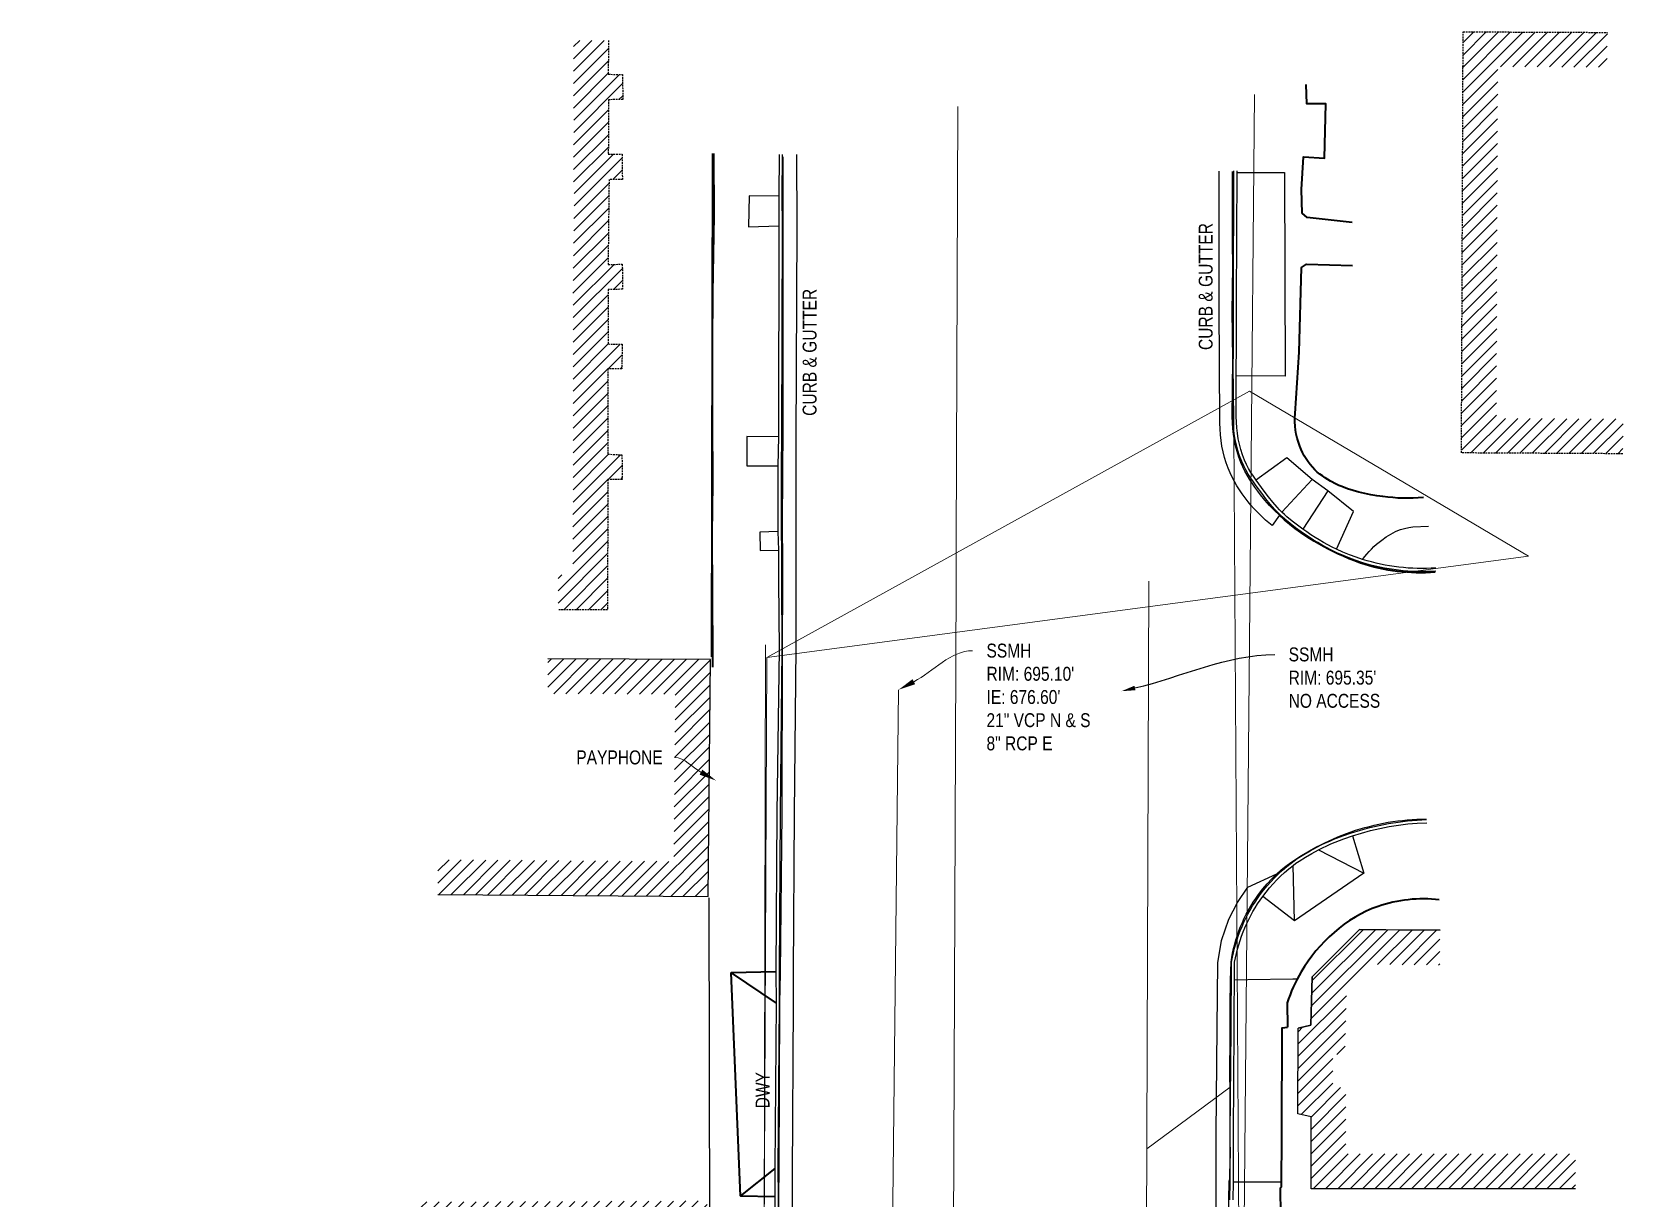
# Model space of a CAD drawing. Header units: feet. Extents: x 6428194 to 6428937, y 1888131 to 1888721.
# Drawn here: x 6428456 to 6428684.7, y 1888553.7 to 1888721.3 of the extents above; entities that cross this region are included whole.
import ezdxf
from ezdxf import colors
from ezdxf.entities.mleader import LeaderData, LeaderLine
from ezdxf.lldxf.tags import DXFTag
from ezdxf.math import Vec2, Vec3

# ---------------------------------------------------------------- set-up
doc = ezdxf.new("R2010")
doc.units = ezdxf.units.FT
doc.header["$MEASUREMENT"] = 0
doc.linetypes.add('DASHED2', pattern=[0.375, 0.25, -0.125])
for name, color, linetype, lineweight in [('V-DETL-PATT-BLDG-', 253, 'Continuous', 13), ('V-DETL-PATT-CONC-', 253, 'Continuous', 13), ('VF-BLDG-LINE-', 253, 'Continuous', 25), ('VF-BLDG-OVHD-LINE-', 253, 'DASHED2', 25), ('VF-ELEC-OVHD-LINE-', 253, 'OVERHEADELECTRIC', 15), ('VF-FENC-LINE-', 253, 'FENCE', 25), ('VF-PVMT-EDGE-LINE-', 253, 'EDGEOFPAVEMENT', 35), ('VF-ROAD-DRIV-LINE-', 253, 'Continuous', 35), ('VF-SSWR-GEOP-LINE-QLB-', 253, 'SEWER', 15), ('VF-STRM-GEOP-LINE-QLB-', 253, 'STORMDRAIN', 15), ('VF-TOPO-CONC-EDGE-LINE-', 253, 'Continuous', 25), ('VF-TOPO-CONC-GTFL-LINE-', 253, 'Continuous', 25), ('VF-TOPO-CONC-LIPG-LINE-', 253, 'Continuous', 25), ('VF-TOPO-CONC-SWLK-LINE-', 253, 'Continuous', 25), ('VF-TOPO-CONC-TBCB-LINE-', 253, 'Continuous', 25), ('VF-TOPO-CONC-TBWK-LINE-', 253, 'Continuous', 35), ('VF-TOPO-CONC-TFCB-LINE-', 253, 'Continuous', 25), ('VF-TOPO-TEXT-', 253, 'Continuous', 25), ('VN-ELEC-OVHD-', 253, 'Continuous', 13)]:
    doc.layers.add(name, color=color, linetype=linetype, lineweight=lineweight)
doc.layers.get('V-DETL-PATT-CONC-').off()
doc.styles.add('NCS1', font='arial.ttf', dxfattribs={"width": 0.8, "height": 0.09375})
doc.styles.add('NCS1-Anno', font='arial.ttf', dxfattribs={"width": 0.8, "height": 0.1})
doc.styles.get("Standard").update_dxf_attribs({"font": 'arial.ttf'})
tags = doc.linetypes.add('EDGEOFPAVEMENT', pattern='A,1,-0.03,["EP",Standard,S=0.08,R=0,X=0,Y=-0.04],-0.16,1', length=2.19).pattern_tags.tags
tags[6] = DXFTag(74, 10)
tags = doc.linetypes.add('FENCE', pattern='A,0.5,-0.03,["X",Standard,S=0.08,R=0,X=0,Y=-0.04],-0.08,0.5', length=1.11).pattern_tags.tags
tags[6] = DXFTag(74, 10)
tags = doc.linetypes.add('OVERHEADELECTRIC', pattern='A,1,-0.03,["OE",Standard,S=0.08,R=0,X=0,Y=-0.04],-0.16,1', length=2.19).pattern_tags.tags
tags[6] = DXFTag(74, 10)
tags = doc.linetypes.add('SEWER', pattern='A,1,-0.03,["SS",Standard,S=0.08,R=0,X=0,Y=-0.04],-0.16,1', length=2.19).pattern_tags.tags
tags[6] = DXFTag(74, 10)
tags = doc.linetypes.add('STORMDRAIN', pattern='A,1,-0.03,["SD",Standard,S=0.08,R=0,X=0,Y=-0.04],-0.16,1', length=2.19).pattern_tags.tags
tags[6] = DXFTag(74, 10)
pattern_1 = [(45, (0, 0), (-0.88388347648, 0.88388347648), [])]

# ---------------------------------------------------------------- blocks, each defined once
blk = doc.blocks.new('114-Hazeltine-CE')
at = {"layer": 'VF-TOPO-CONC-EDGE-LINE-'}
for points in [[(6428628.88, 1888585.08), (6428630.79, 1888585.1), (6428637.25, 1888585.19), (6428637.89, 1888585.19)], [(6428628.71, 1888556.03), (6428635.15, 1888556.02), (6428635.64, 1888556.02)]]:
    blk.add_lwpolyline(points, dxfattribs=at)

msp = doc.modelspace()

# ---------------------------------------------------------------- hatches: boundary and pattern name
at = {"layer": 'V-DETL-PATT-BLDG-'}
h = msp.add_hatch(dxfattribs=at)
h.set_pattern_fill('ANSI31', color=256, scale=10)
h.set_pattern_definition(pattern_1)
h.paths.add_polyline_path([(6428531.65, 1888643.25), (6428531.66, 1888638.25), (6428538.75, 1888638.25), (6428538.83, 1888656.98), (6428540.88, 1888656.99), (6428540.84, 1888660.51), (6428538.82, 1888660.61), (6428538.83, 1888672.89), (6428540.82, 1888672.9), (6428540.89, 1888676.4), (6428538.85, 1888676.45), (6428538.85, 1888684.28), (6428540.93, 1888684.31), (6428540.89, 1888687.91), (6428538.85, 1888687.88), (6428538.99, 1888700.08), (6428540.9, 1888700.11), (6428540.86, 1888703.72), (6428538.88, 1888703.75), (6428538.92, 1888711.56), (6428540.96, 1888711.59), (6428540.92, 1888715.19), (6428538.88, 1888715.21), (6428538.89, 1888720.07), (6428533.89, 1888720.08), (6428533.87, 1888710.26), (6428533.92, 1888710.26), (6428533.86, 1888698.84), (6428533.98, 1888698.84), (6428533.87, 1888689.2), (6428533.86, 1888689.2), (6428533.86, 1888688.39), (6428533.79, 1888682.79), (6428533.85, 1888682.79), (6428533.85, 1888677.87), (6428533.83, 1888677.87), (6428533.82, 1888656.05), (6428533.77, 1888643.25)])
h.paths.add_polyline_path([(6428682.46, 1888721.23), (6428682.44, 1888716.23), (6428666.71, 1888716.29), (6428666.51, 1888665.76), (6428684.73, 1888665.67), (6428684.7, 1888660.67), (6428661.49, 1888660.79), (6428661.73, 1888721.32)])
h = msp.add_hatch(dxfattribs=at)
h.set_pattern_fill('ANSI31', color=256, scale=10)
h.set_pattern_definition(pattern_1)
h.paths.add_polyline_path([(6428456.04, 1888516), (6428456.03, 1888511), (6428533.15, 1888510.85), (6428535.97, 1888511.06), (6428538.74, 1888511.67), (6428541.39, 1888512.67), (6428543.87, 1888514.03), (6428546.14, 1888515.73), (6428548.13, 1888517.74), (6428550, 1888520.3), (6428551.44, 1888523.12), (6428552.41, 1888526.14), (6428552.89, 1888529.27), (6428553.09, 1888553.28), (6428512, 1888553.14), (6428512.02, 1888548.14), (6428548.05, 1888548.26), (6428547.9, 1888529.67), (6428547.53, 1888527.29), (6428546.81, 1888525.04), (6428545.73, 1888522.93), (6428544.32, 1888521), (6428542.84, 1888519.51), (6428541.15, 1888518.24), (6428539.3, 1888517.22), (6428537.31, 1888516.48), (6428535.25, 1888516.02), (6428532.97, 1888515.85)])
h.paths.add_polyline_path([(6428514.41, 1888602.32), (6428548.28, 1888602.08), (6428548.51, 1888626.11), (6428530.17, 1888626.19), (6428530.2, 1888631.19), (6428553.56, 1888631.09), (6428553.23, 1888597.05), (6428514.37, 1888597.32)])
h.paths.add_polyline_path([(6428658.36, 1888587.18), (6428650.55, 1888587.26), (6428648.88, 1888587.27), (6428644.96, 1888583.37), (6428644.74, 1888574.61), (6428642.99, 1888574.19), (6428642.98, 1888569.82), (6428644.88, 1888569.4), (6428644.88, 1888560.03), (6428677.86, 1888560.03), (6428677.86, 1888555.03), (6428639.88, 1888555.03), (6428639.88, 1888565.38), (6428637.96, 1888565.8), (6428638, 1888578.12), (6428639.84, 1888578.56), (6428640.02, 1888585.5), (6428646.83, 1888592.29), (6428658.41, 1888592.18)])
h.paths.add_polyline_path([(6428662.1, 1888301.27), (6428662.07, 1888296.27), (6428641.25, 1888296.42), (6428641, 1888321.42), (6428653.53, 1888321.45), (6428653.54, 1888316.45), (6428646.05, 1888316.43), (6428646.2, 1888301.38)])

# ---------------------------------------------------------------- linework, layer by layer
at = {"layer": 'VF-BLDG-LINE-'}
for points in [[(6428514.37, 1888597.32), (6428553.23, 1888597.05), (6428553.56, 1888631.09), (6428530.2, 1888631.19)], [(6428677.86, 1888555.03), (6428639.88, 1888555.03), (6428639.88, 1888565.38), (6428637.96, 1888565.8), (6428638, 1888578.12), (6428639.84, 1888578.56), (6428640.02, 1888585.5), (6428646.83, 1888592.29), (6428658.41, 1888592.18)], [(6428658.41, 1888592.18), (6428650.61, 1888592.26), (6428646.83, 1888592.29), (6428640.02, 1888585.5), (6428639.84, 1888578.56), (6428638.01, 1888578.11)], [(6428639.88, 1888555.03), (6428639.88, 1888565.38), (6428637.97, 1888565.8), (6428638.01, 1888578.11)]]:
    msp.add_lwpolyline(points, dxfattribs=at)
at = {"layer": 'VF-BLDG-OVHD-LINE-'}
for points in [[(6428684.7, 1888660.67), (6428661.49, 1888660.79), (6428661.73, 1888721.32), (6428682.46, 1888721.23)], [(6428538.89, 1888720.07), (6428538.88, 1888715.21), (6428540.92, 1888715.19), (6428540.96, 1888711.59), (6428538.92, 1888711.56), (6428538.88, 1888703.75), (6428540.86, 1888703.72), (6428540.9, 1888700.11), (6428538.99, 1888700.08), (6428538.85, 1888687.88), (6428540.89, 1888687.91), (6428540.93, 1888684.31), (6428538.85, 1888684.28), (6428538.85, 1888676.45), (6428540.89, 1888676.4), (6428540.82, 1888672.9), (6428538.83, 1888672.89), (6428538.82, 1888660.61), (6428540.84, 1888660.51), (6428540.88, 1888656.99), (6428538.83, 1888656.98), (6428538.75, 1888638.25), (6428531.66, 1888638.25)]]:
    msp.add_lwpolyline(points, dxfattribs=at)
at = {"layer": 'VF-ELEC-OVHD-LINE-', "flags": 128}
msp.add_lwpolyline([(6428631.77, 1888712.29), (6428629.83, 1888502.9), (6428630, 1888356.81), (6428628.7, 1888233.28), (6428628.7, 1888131.37)], dxfattribs=at)
at = {"layer": 'VF-ELEC-OVHD-LINE-'}
msp.add_lwpolyline([(6428561.3, 1888547.55), (6428561.65, 1888631.41), (6428631.02, 1888669.67), (6428671.1, 1888645.96), (6428561.65, 1888631.41)], dxfattribs=at)
at = {"layer": 'VF-FENC-LINE-'}
for p, q in [((6428553.69, 1888631.47), (6428553.84, 1888703.82)), ((6428553.45, 1888548.85), (6428553.37, 1888596.86))]:
    msp.add_line(p, q, dxfattribs=at)
at = {"layer": 'VF-PVMT-EDGE-LINE-', "flags": 128}
msp.add_lwpolyline([(6428657.69, 1888643.64), (6428657.02, 1888643.6), (6428656.34, 1888643.57), (6428655.67, 1888643.56), (6428654.99, 1888643.56), (6428654.31, 1888643.59), (6428653.63, 1888643.63), (6428652.96, 1888643.69), (6428652.28, 1888643.76), (6428651.61, 1888643.85), (6428650.94, 1888643.96), (6428650.27, 1888644.09), (6428649.61, 1888644.23), (6428648.95, 1888644.39), (6428648.29, 1888644.56), (6428647.65, 1888644.75), (6428647, 1888644.96), (6428646.17, 1888645.26), (6428645.36, 1888645.59), (6428644.55, 1888645.94), (6428643.74, 1888646.31), (6428642.36, 1888646.98), (6428641.68, 1888647.34), (6428641.01, 1888647.71), (6428640.34, 1888648.09), (6428639.68, 1888648.49), (6428639.04, 1888648.9), (6428638.41, 1888649.34), (6428637.61, 1888649.92), (6428636.84, 1888650.53), (6428636.08, 1888651.17), (6428635.35, 1888651.84)], dxfattribs=at)
at = {"layer": 'VF-ROAD-DRIV-LINE-'}
msp.add_line((6428557.88, 1888554.01), (6428556.52, 1888586.05), dxfattribs=at)
for points in [[(6428562.97, 1888586.23), (6428556.52, 1888586.05), (6428562.98, 1888581.69)], [(6428562.81, 1888557.94), (6428557.88, 1888554.01), (6428562.82, 1888553.9)]]:
    msp.add_lwpolyline(points, dxfattribs=at)
at = {"layer": 'VF-SSWR-GEOP-LINE-QLB-'}
msp.add_line((6428578.99, 1888482.74, 695.46), (6428580.58, 1888626.74, 695.1), dxfattribs=at)
at = {"layer": 'VF-STRM-GEOP-LINE-QLB-'}
for p, q in [((6428588.88, 1888647.75), (6428589.12, 1888710.56)), ((6428588.86, 1888642.35), (6428588.88, 1888647.75)), ((6428587.45, 1888265.73), (6428588.86, 1888642.35)), ((6428615.2, 1888278.8), (6428616.56, 1888642.35)), ((6428628.24, 1888569.65), (6428616.25, 1888560.76))]:
    msp.add_line(p, q, dxfattribs=at)
at = {"layer": 'VF-TOPO-CONC-EDGE-LINE-'}
for p, q in [((6428640.02, 1888656.99), (6428635.68, 1888652.27)), ((6428642.28, 1888655.34), (6428638.7, 1888649.83)), ((6428640.93, 1888603.74), (6428647.48, 1888600.38)), ((6428637.5, 1888593.55), (6428637.28, 1888601.49))]:
    msp.add_line(p, q, dxfattribs=at)
for points in [[(6428629.23, 1888701.08), (6428636.06, 1888701.09), (6428636.16, 1888671.82), (6428629.15, 1888671.85)], [(6428563.38, 1888697.68), (6428559.13, 1888697.74), (6428559.03, 1888693.31), (6428563.41, 1888693.41)], [(6428563.34, 1888663.08), (6428558.79, 1888663.17), (6428558.81, 1888658.92), (6428563.26, 1888658.94)], [(6428643.55, 1888646.95), (6428645.98, 1888652.35), (6428642.28, 1888655.34), (6428640.02, 1888656.99), (6428636.38, 1888660.09), (6428631.88, 1888656.84)], [(6428563.25, 1888649.48), (6428560.65, 1888649.42), (6428560.72, 1888646.78), (6428563.32, 1888646.81)], [(6428645.82, 1888605.75), (6428647.48, 1888600.38), (6428637.5, 1888593.55), (6428632.93, 1888597.04)]]:
    msp.add_lwpolyline(points, dxfattribs=at)
at = {"layer": 'VF-TOPO-CONC-GTFL-LINE-'}
for p, q in [((6428628.58, 1888698.19), (6428628.58, 1888701.25)), ((6428628.57, 1888689.34), (6428628.56, 1888682.58)), ((6428628.26, 1888578.06), (6428628.23, 1888581.67)), ((6428628.21, 1888570.36), (6428628.26, 1888578.06)), ((6428628.21, 1888570.36), (6428628.2, 1888562.62)), ((6428628.2, 1888562.62), (6428628.24, 1888559.43))]:
    msp.add_line(p, q, dxfattribs=at)
for points in [[(6428563.96, 1888703.34), (6428563.94, 1888693.32), (6428563.94, 1888663.13), (6428563.91, 1888658.99), (6428563.87, 1888649.36), (6428563.9, 1888646.23), (6428563.9, 1888642.26), (6428563.85, 1888632.69)], [(6428635.35, 1888651.84), (6428634.62, 1888652.52), (6428633.92, 1888653.24), (6428633.25, 1888653.99), (6428632.62, 1888654.77), (6428632.21, 1888655.31), (6428631.8, 1888655.86), (6428631.41, 1888656.43), (6428631.04, 1888657), (6428630.69, 1888657.59), (6428630.37, 1888658.19), (6428630.07, 1888658.8), (6428629.79, 1888659.42), (6428629.5, 1888660.2), (6428629.25, 1888661), (6428629.03, 1888661.81), (6428628.86, 1888662.63), (6428628.72, 1888663.46), (6428628.63, 1888664.29), (6428628.57, 1888665.12), (6428628.56, 1888665.96)], [(6428563.85, 1888632.69), (6428563.8, 1888609.06), (6428563.58, 1888586.01), (6428563.46, 1888581.74), (6428563.4, 1888557.9), (6428563.36, 1888553.89), (6428563.28, 1888536.14), (6428563.28, 1888533.74)], [(6428628.23, 1888581.67), (6428628.31, 1888584.66), (6428628.29, 1888585.02), (6428628.38, 1888587.61), (6428628.48, 1888588.26), (6428628.6, 1888588.9), (6428628.74, 1888589.55), (6428628.9, 1888590.19), (6428629.08, 1888590.82), (6428629.28, 1888591.45), (6428629.5, 1888592.08), (6428629.74, 1888592.7), (6428630, 1888593.31), (6428630.28, 1888593.91), (6428630.57, 1888594.5), (6428630.88, 1888595.09), (6428631.21, 1888595.66), (6428631.56, 1888596.22), (6428631.92, 1888596.77), (6428632.3, 1888597.3), (6428632.91, 1888598.09), (6428633.56, 1888598.85), (6428634.25, 1888599.58), (6428634.96, 1888600.28), (6428635.6, 1888600.85), (6428636.27, 1888601.39), (6428636.97, 1888601.91), (6428637.68, 1888602.39), (6428638.41, 1888602.86), (6428639.15, 1888603.31), (6428639.9, 1888603.74), (6428640.66, 1888604.15), (6428641.26, 1888604.47), (6428641.87, 1888604.77), (6428642.48, 1888605.06), (6428643.1, 1888605.34), (6428643.72, 1888605.61), (6428644.35, 1888605.86), (6428644.98, 1888606.1), (6428645.62, 1888606.33), (6428646.27, 1888606.55), (6428646.93, 1888606.75), (6428647.59, 1888606.94), (6428648.26, 1888607.12), (6428648.93, 1888607.29), (6428649.61, 1888607.44), (6428650.28, 1888607.57), (6428650.96, 1888607.7), (6428651.65, 1888607.8), (6428652.33, 1888607.9), (6428653.02, 1888607.98), (6428653.71, 1888608.05), (6428654.4, 1888608.1), (6428655.08, 1888608.14), (6428655.77, 1888608.16), (6428656.46, 1888608.17)], [(6428628.02, 1888538.14), (6428628.12, 1888541.05), (6428628.08, 1888553.45), (6428628.12, 1888556.14), (6428628.18, 1888556.42), (6428628.24, 1888559.43)]]:
    msp.add_lwpolyline(points, dxfattribs=at)
at = {"layer": 'VF-TOPO-CONC-LIPG-LINE-'}
msp.add_line((6428628.57, 1888689.34), (6428628.58, 1888698.19), dxfattribs=at)
for points in [[(6428565.94, 1888703.7), (6428565.98, 1888693.3), (6428565.84, 1888662.69), (6428565.85, 1888658.34), (6428565.84, 1888642.69), (6428565.81, 1888632.76)], [(6428635.35, 1888651.84), (6428634.29, 1888650.38), (6428633.81, 1888650.75), (6428633.35, 1888651.14), (6428632.89, 1888651.55), (6428632.45, 1888651.97), (6428632.02, 1888652.4), (6428631.61, 1888652.84), (6428631.21, 1888653.3), (6428630.82, 1888653.76), (6428630.39, 1888654.32), (6428629.98, 1888654.89), (6428629.58, 1888655.47), (6428629.21, 1888656.07), (6428628.86, 1888656.68), (6428628.53, 1888657.31), (6428628.24, 1888657.94), (6428627.97, 1888658.59), (6428627.69, 1888659.36), (6428627.44, 1888660.15), (6428627.24, 1888660.96), (6428627.07, 1888661.77), (6428626.94, 1888662.59), (6428626.85, 1888663.41), (6428626.79, 1888664.23), (6428626.78, 1888665.06), (6428626.66, 1888682.04), (6428626.65, 1888701.31)], [(6428628.56, 1888665.96), (6428628.63, 1888674.16), (6428628.56, 1888681.28), (6428628.56, 1888682.58)], [(6428565.81, 1888632.76), (6428565.58, 1888608.95), (6428565.44, 1888586.06), (6428565.45, 1888581.64), (6428565.29, 1888557.02), (6428565.31, 1888553.84), (6428565.25, 1888536.02), (6428565.28, 1888534.3)], [(6428626.23, 1888538.13), (6428626.24, 1888541.02), (6428626.24, 1888553.61), (6428626.25, 1888556.07), (6428626.24, 1888562.99), (6428626.36, 1888578.16), (6428626.49, 1888587.49), (6428627.02, 1888590.69), (6428628.06, 1888593.77), (6428629.28, 1888596.18), (6428630.81, 1888598.4), (6428634.96, 1888600.28)]]:
    msp.add_lwpolyline(points, dxfattribs=at)
at = {"layer": 'VF-TOPO-CONC-SWLK-LINE-'}
msp.add_lwpolyline([(6428647.29, 1888645.49), (6428647.59, 1888645.88), (6428647.9, 1888646.26), (6428648.23, 1888646.63), (6428648.57, 1888646.98), (6428648.92, 1888647.33), (6428649.29, 1888647.66), (6428649.67, 1888647.97), (6428650.06, 1888648.27), (6428650.68, 1888648.72), (6428651.33, 1888649.13), (6428651.66, 1888649.32), (6428652, 1888649.49), (6428652.35, 1888649.65), (6428652.71, 1888649.78), (6428653.3, 1888649.95), (6428653.91, 1888650.07), (6428654.52, 1888650.15), (6428656.74, 1888650.25)], dxfattribs=at)
at = {"layer": 'VF-TOPO-CONC-TBCB-LINE-'}
for points in [[(6428563.43, 1888703.66), (6428563.38, 1888697.68), (6428563.41, 1888693.41), (6428563.34, 1888663.08), (6428563.26, 1888658.94), (6428563.25, 1888649.48), (6428563.32, 1888646.81), (6428563.32, 1888642.39), (6428563.45, 1888632.53)], [(6428657.79, 1888644.24), (6428657.13, 1888644.21), (6428656.47, 1888644.19), (6428655.81, 1888644.18), (6428655.14, 1888644.19), (6428654.48, 1888644.21), (6428653.81, 1888644.25), (6428653.15, 1888644.31), (6428652.49, 1888644.38), (6428651.82, 1888644.47), (6428651.17, 1888644.57), (6428650.51, 1888644.68), (6428649.86, 1888644.81), (6428649.21, 1888644.96), (6428648.56, 1888645.12), (6428647.93, 1888645.3), (6428647.29, 1888645.49), (6428646.34, 1888645.8), (6428645.39, 1888646.16), (6428644.46, 1888646.54), (6428643.55, 1888646.95), (6428642.91, 1888647.26), (6428642.29, 1888647.59), (6428641.67, 1888647.93), (6428641.06, 1888648.28), (6428640.45, 1888648.65), (6428639.86, 1888649.03), (6428639.27, 1888649.43), (6428638.7, 1888649.83), (6428637.91, 1888650.4), (6428637.14, 1888650.99), (6428636.4, 1888651.61), (6428636.04, 1888651.94), (6428635.68, 1888652.27), (6428635.34, 1888652.62), (6428635, 1888652.98), (6428634.36, 1888653.72), (6428633.74, 1888654.49), (6428633.15, 1888655.27), (6428632.35, 1888656.34), (6428631.97, 1888656.88), (6428631.59, 1888657.43), (6428631.23, 1888657.99), (6428630.9, 1888658.56), (6428630.59, 1888659.15), (6428630.32, 1888659.75), (6428630.04, 1888660.5), (6428629.79, 1888661.26), (6428629.58, 1888662.04), (6428629.41, 1888662.82), (6428629.28, 1888663.62), (6428629.19, 1888664.42), (6428629.14, 1888665.22), (6428629.13, 1888666.02), (6428629.17, 1888682.55), (6428629.24, 1888701.32)], [(6428563.45, 1888632.53), (6428563.11, 1888608.99), (6428562.97, 1888586.23), (6428562.98, 1888581.69), (6428562.81, 1888557.94), (6428562.82, 1888553.9), (6428562.66, 1888536.17), (6428562.65, 1888533.44)], [(6428628.66, 1888553.45), (6428628.71, 1888556.03), (6428628.72, 1888562.97), (6428628.84, 1888577.93), (6428628.89, 1888587.58), (6428629.01, 1888588.21), (6428629.15, 1888588.84), (6428629.31, 1888589.47), (6428629.48, 1888590.1), (6428629.68, 1888590.71), (6428629.89, 1888591.33), (6428630.12, 1888591.94), (6428630.37, 1888592.54), (6428630.63, 1888593.14), (6428630.91, 1888593.72), (6428631.21, 1888594.3), (6428631.52, 1888594.87), (6428631.85, 1888595.43), (6428632.2, 1888595.98), (6428632.56, 1888596.52), (6428632.93, 1888597.04), (6428633.4, 1888597.66), (6428633.9, 1888598.26), (6428634.41, 1888598.85), (6428634.95, 1888599.42), (6428635.5, 1888599.97), (6428636.08, 1888600.5), (6428636.67, 1888601.01), (6428637.28, 1888601.49), (6428637.71, 1888601.81), (6428638.15, 1888602.11), (6428639.06, 1888602.69), (6428639.98, 1888603.23), (6428640.93, 1888603.74), (6428641.52, 1888604.04), (6428642.12, 1888604.32), (6428642.72, 1888604.59), (6428643.33, 1888604.84), (6428644.57, 1888605.32), (6428645.82, 1888605.75), (6428647.12, 1888606.15), (6428648.43, 1888606.51), (6428649.75, 1888606.82), (6428651.09, 1888607.08), (6428652.44, 1888607.29), (6428653.79, 1888607.46), (6428655.14, 1888607.57), (6428656.5, 1888607.64)]]:
    msp.add_lwpolyline(points, dxfattribs=at)
at = {"layer": 'VF-TOPO-CONC-TBWK-LINE-'}
for points in [[(6428645.79, 1888693.92), (6428639.3, 1888694.64), (6428638.59, 1888695.26), (6428638.49, 1888698.64), (6428638.8, 1888703.36), (6428641.79, 1888703.18), (6428642.01, 1888710.98), (6428639.26, 1888710.96), (6428639.17, 1888713.74)], [(6428553.99, 1888703.82), (6428554.03, 1888694.93), (6428553.87, 1888683.73), (6428553.81, 1888676.42), (6428553.79, 1888665.65), (6428553.83, 1888656.4), (6428553.77, 1888649.12), (6428553.84, 1888631.61), (6428553.85, 1888630)], [(6428656.01, 1888654.38), (6428655.28, 1888654.32), (6428654.55, 1888654.29), (6428653.82, 1888654.28), (6428653.09, 1888654.28), (6428652.36, 1888654.31), (6428651.62, 1888654.36), (6428650.9, 1888654.42), (6428650.17, 1888654.51), (6428649.31, 1888654.63), (6428648.45, 1888654.78), (6428647.6, 1888654.94), (6428646.75, 1888655.14), (6428645.91, 1888655.37), (6428645.09, 1888655.64), (6428644.28, 1888655.95), (6428643.89, 1888656.13), (6428643.5, 1888656.32), (6428642.68, 1888656.75), (6428642.28, 1888656.98), (6428641.88, 1888657.22), (6428641.5, 1888657.48), (6428641.12, 1888657.75), (6428640.77, 1888658.04), (6428640.43, 1888658.35), (6428640.08, 1888658.72), (6428639.75, 1888659.11), (6428639.45, 1888659.52), (6428639.16, 1888659.94), (6428638.9, 1888660.38), (6428638.66, 1888660.83), (6428638.44, 1888661.29), (6428638.25, 1888661.76), (6428638.05, 1888662.32), (6428637.88, 1888662.89), (6428637.75, 1888663.47), (6428637.64, 1888664.06), (6428637.58, 1888664.65), (6428637.54, 1888665.25), (6428637.54, 1888665.85), (6428637.57, 1888666.44), (6428638.17, 1888675.26), (6428638.5, 1888687.45), (6428639.23, 1888687.9), (6428645.83, 1888687.75)], [(6428658.3, 1888596.56), (6428657.75, 1888596.62), (6428657.19, 1888596.66), (6428656.64, 1888596.68), (6428656.08, 1888596.69), (6428655.52, 1888596.69), (6428654.96, 1888596.66), (6428654.4, 1888596.63), (6428653.85, 1888596.57), (6428653.29, 1888596.51), (6428652.74, 1888596.42), (6428652.19, 1888596.33), (6428651.64, 1888596.21), (6428651.1, 1888596.08), (6428650.56, 1888595.94), (6428650.03, 1888595.78), (6428649.5, 1888595.61), (6428648.65, 1888595.29), (6428647.81, 1888594.92), (6428646.99, 1888594.51), (6428646.19, 1888594.06), (6428645.41, 1888593.57), (6428644.64, 1888593.04), (6428643.9, 1888592.47), (6428643.18, 1888591.88), (6428642.49, 1888591.25), (6428641.82, 1888590.59), (6428641.18, 1888589.91), (6428640.57, 1888589.21), (6428639.99, 1888588.48), (6428639.44, 1888587.74), (6428638.93, 1888586.98), (6428638.45, 1888586.2), (6428638.15, 1888585.67), (6428637.86, 1888585.13), (6428637.58, 1888584.58), (6428637.32, 1888584.02), (6428637.08, 1888583.46), (6428636.85, 1888582.89), (6428636.64, 1888582.31), (6428636.44, 1888581.73), (6428636.47, 1888578.25)], [(6428635.74, 1888534.56), (6428635.58, 1888535.78), (6428635.53, 1888551.21), (6428635.46, 1888555.16), (6428635.64, 1888555.29), (6428635.69, 1888562.86), (6428635.73, 1888578.15), (6428636.47, 1888578.25)]]:
    msp.add_lwpolyline(points, dxfattribs=at)
at = {"layer": 'VF-TOPO-CONC-TFCB-LINE-'}
for points in [[(6428563.88, 1888703.66), (6428563.83, 1888697.68), (6428563.86, 1888693.41), (6428563.79, 1888663.07), (6428563.71, 1888658.93), (6428563.7, 1888649.48), (6428563.77, 1888646.82), (6428563.77, 1888642.39), (6428563.84, 1888632.53)], [(6428657.82, 1888643.79), (6428657.15, 1888643.76), (6428656.48, 1888643.74), (6428655.81, 1888643.73), (6428655.13, 1888643.74), (6428654.46, 1888643.76), (6428653.78, 1888643.8), (6428653.11, 1888643.86), (6428652.43, 1888643.93), (6428651.76, 1888644.02), (6428651.09, 1888644.12), (6428650.43, 1888644.24), (6428649.76, 1888644.37), (6428649.1, 1888644.52), (6428648.45, 1888644.68), (6428647.8, 1888644.86), (6428647.16, 1888645.06), (6428646.19, 1888645.38), (6428645.23, 1888645.74), (6428644.28, 1888646.13), (6428643.35, 1888646.55), (6428642.71, 1888646.86), (6428642.07, 1888647.19), (6428641.45, 1888647.54), (6428640.83, 1888647.9), (6428640.22, 1888648.27), (6428639.61, 1888648.66), (6428639.02, 1888649.05), (6428638.44, 1888649.46), (6428637.64, 1888650.04), (6428636.86, 1888650.64), (6428636.1, 1888651.27), (6428635.73, 1888651.6), (6428635.37, 1888651.95), (6428635.01, 1888652.31), (6428634.67, 1888652.68), (6428634.01, 1888653.43), (6428633.39, 1888654.21), (6428632.79, 1888655), (6428631.99, 1888656.07), (6428631.6, 1888656.62), (6428631.22, 1888657.18), (6428630.85, 1888657.75), (6428630.51, 1888658.34), (6428630.19, 1888658.95), (6428629.91, 1888659.58), (6428629.61, 1888660.35), (6428629.36, 1888661.13), (6428629.14, 1888661.93), (6428628.97, 1888662.74), (6428628.83, 1888663.56), (6428628.74, 1888664.38), (6428628.69, 1888665.2), (6428628.68, 1888666.01), (6428628.72, 1888682.55), (6428628.79, 1888701.32)], [(6428563.84, 1888632.53), (6428563.56, 1888608.99), (6428563.42, 1888586.23), (6428563.43, 1888581.69), (6428563.26, 1888557.94), (6428563.27, 1888553.9), (6428563.11, 1888536.17), (6428563.1, 1888533.44)], [(6428628.21, 1888553.45), (6428628.26, 1888556.03), (6428628.27, 1888562.97), (6428628.39, 1888577.93), (6428628.44, 1888587.62), (6428628.57, 1888588.3), (6428628.71, 1888588.95), (6428628.87, 1888589.59), (6428629.05, 1888590.22), (6428629.25, 1888590.86), (6428629.47, 1888591.48), (6428629.7, 1888592.1), (6428629.95, 1888592.72), (6428630.22, 1888593.33), (6428630.51, 1888593.92), (6428630.81, 1888594.51), (6428631.13, 1888595.09), (6428631.47, 1888595.67), (6428631.82, 1888596.22), (6428632.19, 1888596.77), (6428632.57, 1888597.31), (6428633.05, 1888597.94), (6428633.55, 1888598.55), (6428634.08, 1888599.15), (6428634.63, 1888599.73), (6428635.19, 1888600.29), (6428635.78, 1888600.84), (6428636.38, 1888601.35), (6428637.01, 1888601.85), (6428637.45, 1888602.17), (6428637.9, 1888602.49), (6428638.83, 1888603.06), (6428639.77, 1888603.62), (6428640.72, 1888604.14), (6428641.32, 1888604.44), (6428641.93, 1888604.73), (6428642.55, 1888605), (6428643.17, 1888605.26), (6428644.42, 1888605.74), (6428645.68, 1888606.18), (6428646.99, 1888606.59), (6428648.32, 1888606.95), (6428649.66, 1888607.26), (6428651.01, 1888607.52), (6428652.38, 1888607.74), (6428653.74, 1888607.91), (6428655.11, 1888608.02), (6428656.48, 1888608.09)]]:
    msp.add_lwpolyline(points, dxfattribs=at)
at = {"layer": 'VN-ELEC-OVHD-'}
for p, q in [((6428629.82, 1888502.9, 694.85), (6428628.71, 1888671.44)), ((6428561.29, 1888547.55, 694.81), (6428561.48, 1888633.2))]:
    msp.add_line(p, q, dxfattribs=at)

# ---------------------------------------------------------------- block references
at = {"layer": 'V-DETL-PATT-CONC-'}
msp.add_blockref('114-Hazeltine-CE', (0, 0), dxfattribs=at)

# ---------------------------------------------------------------- texts
at = {"layer": 'VF-TOPO-TEXT-', "char_height": 2, "attachment_point": 1, "rotation": 90, "style": 'NCS1-Anno'}
for s, insert, width in [('CURB & GUTTER', (6428623.73, 1888675.58), 19.5532), ('CURB & GUTTER', (6428566.81, 1888666.12), 19.5532), ('DWY', (6428560.05, 1888566.59), 7.4505)]:
    msp.add_mtext(s, dxfattribs=dict(at, insert=insert, width=width))

# ---------------------------------------------------------------- leaders
at = {"layer": 'VF-TOPO-TEXT-'}
ml = msp.add_multileader_mtext('Standard', dxfattribs=at)
ml.set_content('SSMH\\PRIM: 695.10\'\\PIE: 676.60\'\\P21" VCP N & S\\P8" RCP E', color=256, style='NCS1')
ml.set_leader_properties(color=256, linetype='ByLayer', lineweight=20)
ml.build(insert=Vec2(0, 0))
ml.multileader.update_dxf_attribs({"leader_type": 2, "dogleg_length": 0.188, "arrow_head_size": 2.5, "scale": 20})
ctx = ml.context
ctx.base_point, ctx.scale, ctx.char_height, ctx.arrow_head_size, ctx.plane_origin = Vec3(6428591.23, 1888632.36, 695.1), 20, 2, 2.5, Vec3(6428580.58, 1888626.74, 695.1)
notes = []
notes.append((ctx, [(0, (1, 1, 0), (6428587.48, 1888632.36, 695.1), (1, 0), 3.75, [(0, [(6428580.58, 1888626.74, 695.1)], 0, [])])]))
ctx.mtext.insert, ctx.mtext.flow_direction = Vec3(6428593.23, 1888633.38, 695.1), 5
ml = msp.add_multileader_mtext('Standard', dxfattribs=at)
ml.set_content("SSMH\\PRIM: 695.35'\\PNO ACCESS", color=256, style='NCS1')
ml.set_leader_properties()
ml.build(insert=Vec2(0, 0))
ml.multileader.update_dxf_attribs({"leader_type": 2, "dogleg_length": 0.1, "arrow_head_size": 2, "scale": 20})
ctx = ml.context
ctx.base_point, ctx.scale, ctx.char_height, ctx.arrow_head_size, ctx.plane_origin = Vec3(6428634.65, 1888631.81, 695.35), 20, 2, 2, Vec3(6428612.62, 1888626.54, 695.35)
notes.append((ctx, [(1, (1, 1, 0), (6428632.65, 1888631.81, 695.35), (1, 0), 2, [(0, [(6428612.62, 1888626.54, 695.35)], 0, [])])]))
ctx.mtext.insert, ctx.mtext.flow_direction = Vec3(6428636.65, 1888632.83, 695.35), 5
ml = msp.add_multileader_mtext('Standard', dxfattribs=at)
ml.set_content('PAYPHONE', color=256, style='NCS1')
ml.set_leader_properties(color=256, linetype='ByLayer', lineweight=20)
ml.build(insert=Vec2(0, 0))
ml.multileader.update_dxf_attribs({"leader_type": 2, "dogleg_length": 0.188, "arrow_head_size": 2.5, "scale": 20})
ctx = ml.context
ctx.base_point, ctx.scale, ctx.char_height, ctx.arrow_head_size, ctx.plane_origin = Vec3(6428532.28, 1888617.01, 695.18), 20, 2, 2.5, Vec3(6428554.38, 1888613.69, 695.18)
notes.append((ctx, [(0, (1, 1, 0), (6428552.16, 1888617.01, 695.18), (-1, 0), 3.75, [(0, [(6428554.38, 1888613.69, 695.18)], 0, [])])]))
ctx.mtext.insert, ctx.mtext.flow_direction = Vec3(6428534.28, 1888618.03, 695.18), 5
for ctx, leaders in notes:
    for number, flags, end, landing, length, lines in leaders:
        leader = LeaderData()
        leader.index, (leader.has_last_leader_line, leader.has_dogleg_vector, leader.attachment_direction) = number, flags
        leader.last_leader_point, leader.dogleg_vector, leader.dogleg_length = Vec3(end), Vec3(landing), length
        for number, points, colour, breaks in lines:
            line = LeaderLine()
            line.index, line.vertices, line.color, line.breaks = number, Vec3.list(points), colors.encode_raw_color(colour), breaks
            leader.lines.append(line)
        ctx.leaders.append(leader)

doc.saveas('drawing.dxf')
